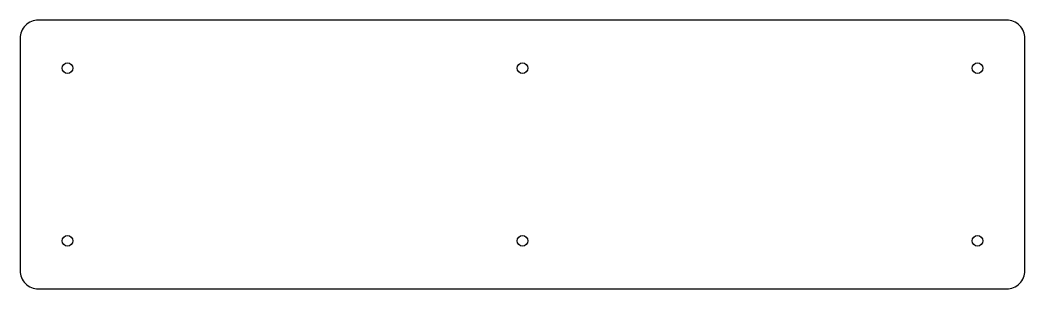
# Model space of a CAD drawing. Header units: millimetres. Extents: x -2 to 302, y -2 to 79.
import ezdxf

# ---------------------------------------------------------------- set-up
doc = ezdxf.new("R2010")
doc.units = ezdxf.units.MM
doc.layers.get('0').update_dxf_attribs({"linetype": 'CONTINUOUS'})

msp = doc.modelspace()

# ---------------------------------------------------------------- linework, layer by layer
msp.add_lwpolyline([(296.19, -1.61, 0.414214), (301.69, 3.89), (301.69, 73.89, 0.414214), (296.19, 79.39), (3.89, 79.39, 0.414214), (-1.61, 73.89), (-1.61, 3.89, 0.414214), (3.89, -1.61)], format="xyb", close=True)
for centre in [(12.71, 64.92), (150.04, 64.92), (287.37, 64.92), (12.71, 12.86), (150.04, 12.86), (287.37, 12.86)]:
    msp.add_circle(centre, 1.6)

doc.saveas('drawing.dxf')
